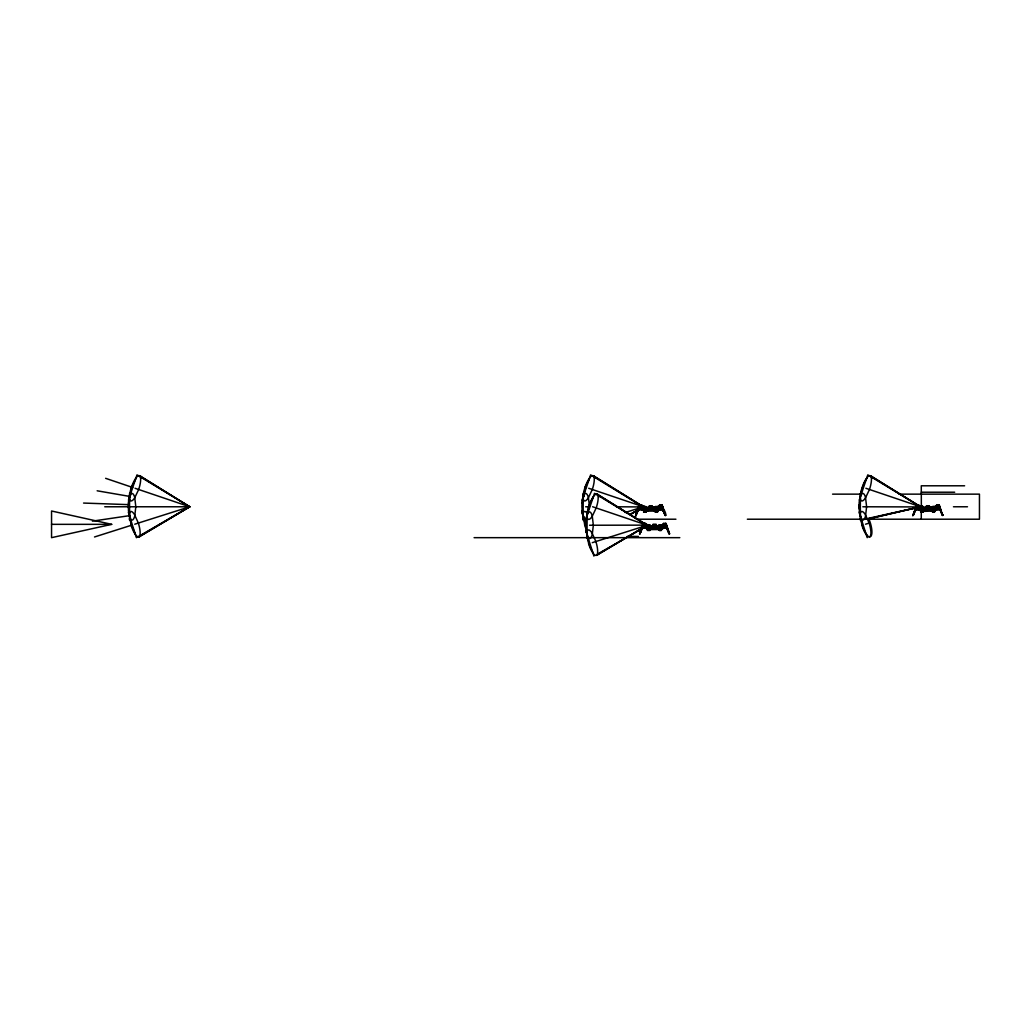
<?xml version="1.0" encoding="UTF-8"?>
<svg xmlns="http://www.w3.org/2000/svg" width="1031" height="1031" viewBox="0 0 1031 1031"><rect width="100%" height="100%" fill="white"/><g stroke="black" fill="none" stroke-linecap="round" stroke-linejoin="round"><path stroke-width="1.5" d="M129.558 519.65L129.558 518.322M583.185 519.65L583.185 518.322M587.077 538.118L587.077 536.79M642.854 509.662C639.555 509.378 642.97 506.737 642.635 510.177L646.398 510.5L644.478 510.5L644.491 506.891M643.963 507.046L643.473 506.041L642.261 509.121L644.001 510.822M643.086 506.595C641.952 507.858 644.543 506.182 642.79 506.737M643.55 510.177L643.55 509.482M643.756 510.177L644.671 511.904L643.55 511.904L646.205 511.904L645.251 511.904M643.795 509.03L644.671 509.366L643.795 509.03L643.834 507.42L643.331 508.141L642.004 507.51L640.934 505.718C637.712 508.67 640.767 505.925 639.001 505.705M643.988 509.03L644.671 508.025L643.795 508.36L645.767 509.391L645.006 510.177M644.001 506.595C643.769 508.914 640.831 508.953 642.042 509.469M644.272 511.904L644.272 510.177M644.749 510.435L644.684 506.814L646.257 507.2M644.929 511.144L644.968 506.891M645.561 510.268L645.896 509.43L646.218 510.177L645.47 507.2M645.728 511.479C646.695 506.968 645.754 510.603 646.463 509.378M645.599 508.025L645.728 506.814M645.78 510.5L646.025 507.2M645.844 528.117C643.821 524.521 646.669 529.921 646.837 526.815M645.857 528.156L646.978 529.29L649.324 529.148M650.136 526.248C650.548 524.47 646.643 524.611 647.223 526.609L646.772 525.101L647.133 526.184L646.978 525.063L648.164 525.681M646.837 507.78L646.837 508.657L646.682 507.2L642.584 507.536L643.963 506.659M647.648 528.645L648.563 530.372L647.442 530.372L650.097 530.372M648.383 527.833L647.687 527.498L648.563 526.493L647.7 526.828C656.502 530.72 641.823 521.776 646.965 527.962M643.46 524.534L645.122 524.534C640.947 525.333 646.952 523.078 646.811 526.609L647.661 525.063M648.164 530.372L648.164 528.645M648.422 529.612L648.383 525.359M648.331 509.443L648.151 508.322M648.641 528.903L648.576 525.269M648.86 525.359L648.808 529.934M649.079 525.269L649.169 526.003L649.272 525.269M649.04 507.445L649.027 508.773L652.365 508.773L652.327 506.543C648.035 505.293 647.996 509.082 652.365 507.78M649.517 525.269L649.814 528.104L648.718 526.145C651.399 531.377 650.071 525.539 648.899 528.645M649.685 529.934C648.86 528.259 651.257 526.996 649.594 528.168M649.672 528.967L649.917 525.269M650.703 508.773L650.703 508.115M652.223 527.911L652.223 526.789M652.932 526.57L653.139 524.212L656.09 524.212L656.09 525.011M652.997 509.443L653.177 508.322M653.293 508.115L653.293 507.11L648.19 507.11L648.19 508.115M654.595 527.241L654.595 526.57M655.613 511.479L655.42 510.422M653.01 525.011L656.219 525.011L656.257 527.241L652.919 527.241L652.932 525.913M656.579 511.479L656.399 510.177L657.971 510.177L657.056 511.904M656.889 527.911L657.069 526.789M657.056 511.569L657.056 510.177L658.255 510.822L660.059 507.42L660.42 508.567L658.487 510.074L660.111 508.567L658.68 508.592L659.724 507.639C658.964 513.206 659.209 505.705 657.675 506.814C657.701 508.579 658.822 507.084 660.407 505.718C662.907 508.347 661.116 506.814 662.495 507.329M661.142 530.372L659.453 530.372L660.24 529.934M660.948 525.127L658.964 525.359L659.105 528.645C658.371 526.454 660.227 529.212 658.938 527.447M659.144 529.934C663.448 529.212 659.982 532.125 660.291 528.645L661.863 528.645L660.948 530.372M860.357 519.65L860.357 518.322M920.155 508.296C918.763 512.832 919.433 503.051 923.428 506.891L923.299 510.177M917.062 506.943L915.915 506.968L915.953 509.675L913.157 515.448L915.27 509.237L923.57 510.177L920.528 510.177L921.443 511.904M915.373 509.005L920.129 509.082L918.157 506.659L915.773 506.659L916.456 504.984L918.389 504.984L918.157 506.659M919.897 506.865C920.515 504.687 921.92 512.652 917.538 508.721C915.528 503.231 916.997 509.314 915.966 508.902M920.657 509.778L920.258 510.822L921.443 510.177L921.443 511.569M920.258 506.595L920.09 508.141C920.232 504.636 914.239 506.852 918.402 506.079M920.851 506.376C920.451 509.03 920.554 505.564 921.147 507.213L919.227 509.224M920.722 510.177L920.722 509.482M920.928 510.177L921.843 511.904L923.376 511.904L920.979 511.569M921.65 509.366L920.915 507.123M921.147 509.03L921.16 508.36L917.99 508.399L919.201 510.139L918.479 507.999M921.701 511.144L921.662 506.891M921.92 510.435L921.856 506.814M921.598 511.028L921.907 509.971L922.101 511.569M922.139 506.891L922.088 511.904M922.268 510.5L922.255 506.814M933.493 507.2L922.552 507.536L922.449 506.814M922.964 507.2L923.106 510.177L922.784 506.814M920.722 511.904L922.964 511.479M922.951 510.5L923.003 506.814M929.498 506.543L926.173 507.11L926.199 507.78L929.537 507.78M927.874 508.773L927.874 508.115M931.663 508.657L931.663 507.445L929.537 507.445L929.537 508.773L926.199 508.773L926.212 507.445M929.627 507.445L926.173 506.891M930.465 508.115L930.465 507.11L925.361 507.11L925.361 508.115M933.068 509.159C934.06 510.899 934.833 514.289 932.591 510.422M934.228 511.904L934.228 510.822M939.628 506.582C939.525 510.603 940.336 505.744 937.579 505.718L936.496 507.51L932.166 506.659L934.228 506.659L932.462 506.659L932.269 507.78M934.421 511.904L932.449 511.479M643.808 511.569L646.205 511.479L644.929 511.569M658.925 508.618C658.732 510.719 657.997 505.615 657.598 506.917M662.572 525.823C662.302 524.096 661.49 527.962 661.464 525.063M935.864 506.917C937.205 508.373 934.614 505.796 933.364 506.659M657.997 506.814L658.861 510.139L653.293 510.268L653.95 510.693M661.49 506.865C663.487 506.685 668.14 524.663 662.972 509.585L658.641 509.675L659.286 509.224L658.281 506.981L655.046 507.2L657.056 507.226M658.796 507.2C661.387 506.453 653.01 508.347 655.768 510.268M662.173 527.472L667.031 527.472L666.619 527.975L665.639 526.326L666.013 524.186L664.003 524.534L665.549 525.127L664.299 524.173L663.217 525.978L661.889 525.282L662.624 528.336L662.443 527.447L662.611 528.168L663.281 527.472L661.928 525.05L658.538 526.248M663.101 525.668L662.302 526.609L661.876 525.978L663.242 526.364M937.166 505.731C936.818 507.871 934.279 508.618 935.001 506.762C933.983 510.77 938.468 510.693 937.295 507.819C933.493 507.935 938.7 512.691 934.911 507.175M937.347 508.27C937.514 506.569 934.821 510.951 936.56 509.005L935.388 506.737L934.498 507.213L935.864 506.659L935.078 507.304L935.143 506.595M655.948 509.095L655.085 509.61L656.386 507.42L656.837 508.541L655.033 510.036L655.316 508.76M658.732 509.881L660.523 507.832L658.68 508.631M662.095 507.304L662.276 508.038L661.464 507.355M665.343 524.611C667.946 525.733 671.697 542.899 666.864 528.052L662.546 527.588L667.121 527.704L666.709 528.207M660.948 528.645C664.454 529.973 662.018 526.364 662.753 528.452C666.838 523.722 660.794 532.267 657.185 528.735L660.484 529.148M662.443 527.434L663.191 527.924M659.466 527.717L663.59 523.452L665.936 523.452L666.619 525.127L664.853 527.189L662.353 527.15C662.675 528.516 664.003 526.081 663.951 526.725M662.753 528.207L662.533 527.447C665.768 523.954 660.884 530.501 663.874 526.996L663.616 526.094L662.585 527.099L663.912 526.467M665.536 525.617L666.168 526.506L665.626 524.921M666.039 524.392L665.665 523.452L665.91 525.23M666.387 525.849L666.451 524.985M666.696 527.266L665.82 525.578M933.351 507.69L934.009 508.541L933.558 507.42L932.192 509.146L932.552 510.036L933.223 509.391M936.663 509.327C936.251 509.353 938.378 506.466 936.225 509.881C935.014 507.6 940.607 508.67 936.973 508.541L936.161 509.842L936.895 507.626L936.406 508.67M936.393 509.353L935.761 509.61L939.988 509.739L942.45 515.487L939.95 508.592M938.738 507.536L938.751 506.943M940.285 508.734L939.383 506.453M657.881 507.033L657.933 506.582M658.925 509.804L658.358 507.007M662.482 506.672L662.186 507.896L658.912 508.67M662.108 525.204L662.237 526.042L661.825 525.05M662.894 528.168L663.693 527.034M934.898 507.278L936.006 507.162M935.568 507.536L935.504 506.84M931.122 510.693L930.465 510.268L935.864 510.177L935.89 509.069L936.161 509.842M586.124 521.789L586.124 528.697M859.351 504.481L859.351 509.082M641.617 506.427L644.272 506.595L643.357 507.226C643.202 506.35 644.195 510.036 641.63 504.984L639.284 504.984L638.601 506.659L640.367 508.721L641.269 507.42M646.115 509.572L654.711 509.868L654.711 511.08L643.808 511.144L644.079 511.904M923.312 509.391L920.722 508.141L921.005 507.42C923.454 508.489 924.15 510.809 923.183 508.76M642.841 507.007L642.249 509.688L642.816 508.67M643.009 509.778L640.998 508.36M643.744 506.943C644.8 508.412 640.431 510.139 641.527 507.832L642.648 508.631L640.367 508.721M642.236 509.224L642.841 507.162M642.713 509.443L638.357 509.546C627.557 535.514 645.303 492.225 635.959 515.165C634.4 509.765 644.916 507.871 642.403 509.804M647.932 524.843L647.365 524.508L646.012 527.936L650.29 528.645L648.383 528.967M597.542 494.352L647.223 525.398L646.102 526.222L644.826 524.173M646.347 527.692L646.514 528.645L646.952 527.717M647.636 525.771L647.571 524.843M654.44 510.268L655.033 509.391M660.613 508.347L662.727 506.659L662.044 504.984L659.698 504.984L655.278 509.082L655.716 509.623L655.007 509.275L655.11 510.177L655.072 506.891L657.366 506.659M655.987 509.443L656.051 510.177M655.342 506.659L658.693 506.659L657.327 506.659L658.1 507.355M658.293 508.257L658.706 510.177L658.719 509.069L663.229 509.237L662.546 509.675L665.253 515.307L662.817 509.739M658.822 507.355L658.977 509.52L657.933 507.471L660.961 508.721M658.487 508.927L658.616 509.353M658.925 527.911L658.332 528.735M659.453 527.485L659.273 528.259L661.683 526.609L664.853 527.189M661.464 526.867L661.387 525.887L659.44 528.967M662.495 525.385L662.598 526.222M662.753 527.769L661.812 528.413M923.273 507.78L923.853 507.2L920.193 506.917L919.111 509.005C920.915 510.835 919.368 507.329 917.886 508.347M920.902 507.471C920.232 508.141 920.142 506.273 919.381 507.755M918.66 508.438L919.768 509.881L920.077 509.069M920.644 506.814L921.211 506.041M922.449 509.391L922.178 510.177M922.822 509.378L920.928 508.399L921.843 508.025M922.99 509.391L922.732 510.268M923.26 509.391C923.093 510.435 922.114 508.077 924.072 510.268M923.737 509.391L923.389 510.177M932.655 509.121C932.037 508.824 932.372 509.765 931.934 509.43L931.599 510.268M934.022 509.366L934.705 509.03C936.599 505.332 929.769 512.665 933.686 507.677L936.87 504.984L939.421 505.809M934.743 506.775L935.581 508.141L938.133 508.721M935.027 510.474L933.828 511.569M942.669 515.397L940.233 509.443L935.813 509.52L935.336 506.904L937.282 504.984L938.945 504.984L942.837 515.448L939.241 507.059L939.447 508.038L938.249 507.703L938.506 508.347L939.898 506.659L939.215 504.984L936.986 505.345M640.921 508.567L642.274 509.907L641.475 508.244M639.297 507.793L635.702 515.474L637.725 509.378L642.493 509.61M642.184 508.966L643.073 506.917L643.305 507.716M644.968 526.326C647.674 529.986 644.439 525.655 645.432 526.996M920.464 507.432L919.575 509.804L918.724 508.103M639.413 507.239L638.911 506.517L639.555 507.033C636.372 510.912 641.089 506.066 638.82 507.136L638.795 508.902M638.833 507.329C637.828 512.162 638.936 504.675 639.993 508.347L643.988 508.36M641.23 508.128L640.986 508.128M647.455 525.952L646.579 527.975L642.249 528.001L639.967 533.774L642.171 527.911L639.839 533.736L641.991 527.704L639.594 533.942L642.481 525.269L644.066 526.326M641.218 504.984L643.06 507.02M643.331 524.934L643.447 523.452L642.609 527.485L643.447 525.913L642.777 524.921M642.133 527.073L642.996 525.385M643.254 525.874C644.169 523.928 643.408 528.13 642.919 525.733M645.715 509.082L646.089 509.391M645.187 526.777L644.259 527.189L645.122 526.351L646.218 527.099L645.187 526.106M642.416 528.207L646.643 528.233L641.617 527.846L642.352 528.349M646.875 525.655L647.3 525.939M647.623 525.939L645.522 523.452L643.176 523.452L642.493 525.127L644.259 527.189M650.058 527.189L649.556 528.4M916.301 506.492C907.576 528.916 917.422 503.102 916.959 507.703M920.258 508.244L917.165 508.347L917.435 507.703L915.128 508.786M916.224 508.038L916.043 506.582M915.219 509.378L915.309 509.881C917.513 505.396 915.837 506.981 916.495 505.577M916.752 507.355L915.876 507.136L915.412 508.605M920.374 510.152L919.652 509.417M919.884 509.108L920.039 509.842M128.604 503.321L129.03 500.112M582.231 503.321L582.657 500.112M642.597 525.604C644.066 523.4 642.609 526.712 643.756 525.823M642.571 526.068L643.795 525.978L642.88 525.23M859.545 502.252L860.357 497.96M642.481 507.123L642.21 507.755L640.921 505.731M659.84 508.438L660.51 508.399L659.054 509.675L660.175 508.27M661.979 505.86L661.773 504.984L662.585 506.968M662.662 509.018L661.954 506.517L660.111 506.079M665.962 526.326L669.531 533.942L666.683 525.436C664.041 525.243 667.263 526.261 665.858 525.217M932.153 509.018L933.223 510.177M932.668 509.494L932.127 509.314M935.169 506.814L935.62 507.291M936.071 508.425L937.514 506.659L939.177 506.659L938.893 505.718M939.189 506.865L939.95 508.992M939.628 507.574L938.906 507.613L940.117 509.005M935.233 507.084L935.452 507.909M587.618 512.111L590.041 503.463M860.898 493.643L861.31 491.516M655.162 509.791L655.613 509.082M935.658 508.927L935.697 509.752M935.633 509.172L936.38 509.03M642.21 509.817L642.829 508.515M643.228 507.626L641.823 509.907M593.65 475.884L643.331 506.775L642.919 508.141L640.612 508.141M643.615 506.943L592.98 475.652M646.192 527.137C644.813 525.707 646.089 529.689 646.772 527.15M646.566 527.911L646.579 527.82M650.239 527.692L649.272 528.014M920.064 507.188L919.175 507.51L918.106 505.718M932.501 509.494L932.282 510.177M586.549 518.58L587.077 516.428M861.529 490.46L863.321 484.995M635.624 515.216L638.266 509.443M639.375 508.038L638.975 506.801L639.787 507.703M642.713 525.604L643.64 525.41L643.138 525.849M647.391 525.462L646.746 525.862L645.11 523.452M916.739 507.432L916.611 506.749M915.541 508.605L916.198 507.084M638.524 509.739L637.725 509.378L638.962 506.466M638.833 506.865L637.957 508.786M128.45 500.125L137.007 474.866L189.704 506.775L139.43 536.713M582.09 500.125L590.634 474.866L643.512 507.2M585.982 518.593L594.526 493.334L647.223 525.243L592.606 506.749M859.261 500.125L867.806 474.866L920.503 506.775L865.885 488.282M662.108 505.744C662.572 508.451 660.961 502.703 662.005 506.659L661.657 506.659M662.186 507.896L662.018 506.93L661.799 507.755M662.057 525.088L658.938 525.127L662.585 525.127L660.085 525.269M662.263 525.913L662.843 526.815L664.235 525.127L666.683 525.436M662.482 528.078L662.611 528.645M665.755 525.449L666.593 527.472L667.263 527.253M938.97 507.755L939.447 506.93L939.254 507.703M940.543 508.786L939.525 506.827M662.727 506.659L660.343 506.659L658.306 509.03L663.139 509.005C662.624 510.538 660.214 506.092 662.649 507.574M659.183 509.907L660.136 508.399M655.677 509.469L655.394 510.177L655.536 507.2M915.27 509.237L913.247 515.307L915.528 509.546L919.858 509.675L919.124 509.649M641.23 506.079L639.671 506.659L639.388 505.912M643.447 523.452L642.932 524.753L644.04 525.063L643.022 523.812L645.406 523.812M916.675 505.821L916.765 506.453M638.885 507.046L639.555 504.984M642.377 508.36L640.986 506.659L641.63 504.984M641.488 507.677L641.295 508.309M645.831 509.443L644.504 508.541L644.813 507.69M645.161 507.69L644.71 508.799L643.331 508.141M645.522 523.452L644.89 525.127L646.269 526.815L646.849 525.514L646.257 527.975L647.197 526.184M644.89 526.828L646.373 528.452M645.135 527.034L645.496 526.094L646.54 527.099L645.419 526.3M646.373 525.591L596.949 555.181A13.339 4.279 72.4 0 0 597.877 554.407M647.648 526.867C647.378 524.315 648.099 529.406 649.053 526.158L647.945 526.145M916.727 504.984L916.224 506.659L916.456 504.984M918.441 507.42L917.925 508.721L917.242 508.347M919.304 507.2L919.433 507.652M918.801 504.984L920.786 507.42L920.503 508.141L919.987 507.523M921.675 508.541L922.126 507.42M922.333 507.69L920.967 509.03M647.12 526.094L646.373 527.911L647.056 525.952M919.729 509.546L920.142 507.561M129.713 497.342L130.589 495.228M583.34 497.342L584.229 495.228M638.46 509.881L635.831 515.397M639.736 533.865L642.725 525.784L643.499 526.145M645.277 510.177L645.47 509.61M649.169 528.645L650.058 527.447L650.29 528.078M922.449 510.177L923.518 509.018L921.224 507.677M642.21 507.755L642.919 508.141M655.974 509.275L655.252 509.443M655.948 509.546L656.322 510.177M658.783 507.484L660.407 505.731M658.861 509.636L663.062 509.443L665.639 515.474L662.031 507.793M662.082 525.591L663.706 523.812L666.09 523.812L665.072 525.063M932.14 509.25L932.771 509.378M919.987 507.007L919.678 508.927M590.454 502.381L593.418 497.071M863.733 483.913L866.697 478.616M642.455 527.06L643.228 525.423M641.862 527.253L642.841 525.913M646.205 527.498L645.986 528.143M663.938 526.777L663.036 528.117M639.555 507.445L638.614 509.507L638.202 509.005L643.048 509.005M643.473 526.326C640.483 529.367 643.988 526.261 646.682 527.434M663.088 508.605C659.312 502.574 666.657 512.252 665.691 515.165M664.389 526.48L664.235 526.596M665.923 525.978L665.047 526.326M666.877 528.001L669.583 533.633M935.452 509.005L940.233 509.443M135.899 478.616L131.684 487.135L129.88 496.929M589.526 478.616L585.324 487.135L583.52 496.929M663.384 527.795L661.902 525.307M663.075 528.375L663.964 526.983M645.38 509.095L645.883 509.804M647.3 525.488L650.574 526.248M659.08 528.065L659.337 528.272M664.299 524.186L661.902 526.609L661.825 525.939M937.024 508.309L935.529 510.152L933.571 510.177M659.814 505.345L662.198 505.345L661.18 506.595M653.628 508.322L656.193 507.78C657.52 510.732 657.701 505.396 657.533 509.03L656.85 509.366M662.572 506.298L661.954 506.517M660.729 527.009L660.278 525.887L661.064 527.009M665.936 523.452L666.258 525.256M933.79 508.799L934.962 508.141M939.215 504.984L938.352 506.595M938.055 508.347L937.231 507.42M939.447 506.659L937.282 506.079M658.409 508.141L658.925 507.523M662.082 525.823L664.003 523.452M661.193 527.047L660.742 526.493M935.581 508.141L936.148 507.445M642.816 507.523L641.076 507.961M659.209 527.228L660.059 526.145L660.858 527.266M662.714 528.143L662.07 526.094M658.848 509.443L657.778 507.471L657.997 508.141M935.194 507.716L936.084 509.546M935.272 507.716L935.684 509.095M646.952 525.939L598.032 553.763M639.568 507.652L638.859 507.432M643.112 524.985L642.236 527.331M916.379 507.484L917.036 507.6M660.046 507.639L659.002 508.631L660.124 507.832M936.096 508.618L937.218 507.639M661.76 506.994L662.791 506.968M662.856 508.902L661.889 507.561M665.549 525.05L666.219 524.921M935.246 506.698L932.488 506.659M939.177 507.523L939.963 506.968M939.305 506.981L939.241 507.355M656.322 507.2L655.252 507.2M649.466 526.003L650.226 525.668M660.214 525.668L658.912 526.248M923.119 507.2L922.32 507.2M660.124 508.154L658.822 508.927M656.657 511.569L657.572 510.177M661.464 528.645L660.471 530.372L660.471 529.612M934.228 511.569L934.911 510.629M646.128 510.422L646.798 509.894M650.02 528.877L650.69 528.362M923.299 510.422L923.969 509.894M645.47 509.056L646.901 510.268M658.938 509.108L658.461 508.618M642.597 528.052L639.529 533.633M662.585 527.099L663.693 526.3M631.101 514.057L641.978 507.587L631.036 513.902M138.76 536.919L189.704 506.775L140.01 475.884M630.946 514.108L641.952 507.587M596.292 555.387L645.844 526.055M919.472 508.67L920.116 508.824M646.076 508.773L643.834 507.42M661.425 527.498L660.562 527.833L661.425 526.828M648.808 526.828L649.491 526.493M922.088 508.36L922.951 508.025M666.645 527.408L666 525.333M939.009 508.025L939.757 506.981M94.504 536.971L131.349 525.282L129.674 516.067A13.339 4.279 -90 0 0 130.589 518.322M134.726 524.212L189.704 506.775L139.353 475.652M625.211 512.523L638.808 508.219M592.258 542.68L644.207 526.197L643.885 526.815L647.88 526.828M865.537 524.212L869.146 523.065L865.241 514.417A13.339 3.789 72.4 0 0 860.241 513.773L861.929 525.359A13.339 3.789 72.4 0 0 865.834 534.006L867.226 535.798A13.339 3.789 72.4 0 0 869.146 523.065M868.154 519.031L915.889 507.858L867.509 519.031M655.407 509.61L655.445 508.966M659.788 528.078L658.77 527.962M923.402 509.649L922.461 509.494M111.696 524.341L51.55 537.667L51.55 511.002L111.696 524.341L51.55 524.341M868.076 518.4L915.876 507.806M641.527 505.718L642.635 505.59L642.635 506.724M92.416 521.145L130.074 515.577M186.559 507.239L189.704 506.775L135.074 488.282M918.402 507.883L919.82 508.592L918.466 507.639M916.546 506.93L862.831 506.775M655.42 511.208L657.52 511.144L657.778 511.904L656.657 511.904L656.592 509.971L656.799 511.144M659.312 528.877L659.312 529.676L661.412 529.612L661.412 530.372L659.428 530.372M648.396 527.009L644.504 526.609M644.878 511.904L644.762 511.144M923.338 511.479L922.59 511.479M932.449 511.904L933.055 511.904M659.221 525.127L659.518 526.003M658.938 525.668L662.881 525.913M650.084 529.934L647.7 530.037L650.097 529.934M648.77 530.372L648.383 528.607M964.616 485.794L921.276 485.794L921.353 506.724M921.276 492.212L954.68 492.212M832.571 494.145L861.078 494.145M899.096 494.145L979.45 494.145L979.45 519.212L747.359 519.212M641.514 505.345L639.13 505.345L640.148 506.595M917.023 505.345L918.685 505.345L916.301 505.345L917.319 506.595M641.527 505.847L642.635 505.847M641.54 506.015L642.197 506.028M642.197 506.337L644.787 506.26M921.211 506.26L921.959 506.169M921.701 506.659L919.807 506.659L923.428 506.891M638.601 506.659L640.986 506.659M641.54 506.569L646.153 506.659M104.75 506.775L189.704 506.775L136.401 537.667L128.334 512.252M585.66 506.775L589.448 506.775M616.396 506.775L639.426 506.93L639.529 507.755M649.002 506.891L652.443 506.891M953.456 506.775L967.49 506.775M657.52 507.046L654.646 507.78M934.627 507.046L931.818 507.78M645.934 507.226C642.803 509.146 657.095 504.571 656.966 508.799M920.786 507.42L923.351 507.2M935.413 507.226L932.243 506.891M638.679 507.6L639.903 507.51M644.053 507.677L645.161 507.677M661.477 507.6L662.662 507.6M916.121 507.445L916.881 507.858M938.597 507.51L939.834 507.6M652.301 508.115L652.404 507.445M655.729 508.025L656.412 508.36M918.08 508.038L919.82 508.631M922.333 507.677L921.327 508.541M929.472 508.115L929.575 507.445M645.238 508.115L654.891 508.115M923.621 508.115L933.261 508.115M645.999 508.451L649.788 508.451L649.788 509.378L647.468 509.894M655.652 508.451L650.613 508.451L650.613 509.378L653.602 509.443M657.533 508.36L656.67 508.025L661.258 508.347M923.17 508.451L926.959 508.451L926.959 509.378L924.639 509.894M932.823 508.451L927.784 508.451L927.784 509.378L930.761 509.443M934.705 508.36L933.841 508.025L938.429 508.347M645.999 508.644L655.458 508.644M918.093 508.567L919.407 509.688M923.286 508.644L932.63 508.644M658.461 508.683L659.157 509.134M663.371 508.786L662.289 506.788M657.533 509.03L657.353 508.36M934.705 509.03L934.524 508.36M935.517 508.953L936.367 509.224M654.775 509.443L655.793 509.585M663.281 509.378L658.59 509.765M935.761 509.198L940.775 509.378L940.208 510.023L942.862 515.165M933.21 509.494L932.217 509.791M658.706 510.177L654.93 510.5L656.85 510.5L656.85 506.891M940.04 509.881L938.713 507.703M921.598 510.268L925.207 510.268L924.549 510.693M644.736 510.693L647.713 510.693M653.615 510.693L656.592 510.693M921.907 510.693L924.884 510.693M930.787 510.693L933.764 510.693M644.736 511.028L645.458 511.028M658.255 510.822L655.884 511.105M922.629 511.028L920.979 511.144L921.25 511.904M933.055 511.028L935.426 510.822L935.014 509.778M656.219 511.479L655.162 511.479L657.52 511.569M920.979 511.479L931.882 511.08L931.882 509.868L922.822 509.675M932.54 511.479L933.39 511.479M922.281 511.479L923.26 511.479M657.25 511.904L655.162 511.904L655.961 511.904M932.54 511.904L933.39 511.904M932.707 511.904L934.692 511.569M665.498 515.397L662.869 509.881M636.32 519.212L675.924 519.212M647.932 524.727L648.679 524.727M666.194 524.753L665.665 523.452M589.564 525.243L650.045 525.127L649.35 525.668M642.429 525.436L643.408 525.449M652.894 525.359L656.335 525.359M649.015 526.003L659.84 526.003M665.317 525.978L666.542 526.042M649.027 526.248L651.592 526.789M652.919 526.248L656.257 526.248M665.369 526.068L666.554 526.068M650.729 526.57L658.384 526.57M651.154 526.905L653.68 526.905L653.68 527.833L651.36 528.362M658.293 526.905L654.505 526.905L654.505 527.833L657.494 527.911M650.729 527.125L658.384 527.125M663.693 526.996L664.016 526.3M650.2 527.911L650.793 528.735M661.644 525.849L662.533 527.975L666.954 527.911M667.173 527.846L662.482 528.297M651.077 528.336L658.603 528.336L658.603 529.547L647.7 529.612L647.971 530.372M660.562 528.645L658.822 528.967L660.742 528.967L660.742 525.359M648.641 529.148L651.927 528.735L647.249 528.645L648.164 530.037M662.147 529.29L661.232 529.29L662.147 528.645M659.776 529.483L660.807 529.483M649.221 530.372L650.084 530.372M659.853 530.372L659.144 530.372M669.415 533.903L666.761 528.349M627.273 536.416L638.485 536.416M474.092 537.667L679.816 537.667M656.193 506.659L657.778 506.659M933.339 507.677L934.138 508.799M639.993 508.347L640.444 508.347M922.461 511.479L922.603 510.693M655.536 511.479L657.507 511.479L655.536 511.904M922.925 511.904L922.861 509.868M661.232 525.063L662.585 525.681M659.428 529.934L661.412 530.037M932.823 511.208L934.692 511.144L934.692 511.904M644.942 511.208L644.968 510.422M83.563 503.064L128.591 504.636M186.482 506.659L189.704 506.775L186.559 506.234M939.073 506.93L939.138 508.025M97.146 490.795L130.086 496.478M585.118 487.07L586.368 487.495M588.714 488.282L643.331 506.775M105.613 478.32L132.728 487.495M639.452 506.453L639.284 504.984M932.9 508.025L933.583 508.36M938.7 506.453L939.834 506.633M939.331 507.536L939.641 506.968M939.37 507.69L939.022 507.961M870.151 475.652L920.503 506.775L870.821 475.884M596.872 494.12L647.223 525.243M641.205 507.832L642.326 508.631M930.761 509.894L931.431 510.422M653.59 509.894L654.26 510.422M657.494 528.362L658.152 528.877M644.272 511.569L643.357 510.177L648.035 510.268L647.391 510.693M918.518 508.115L919.265 508.67M932.926 507.536L932.385 510.177M641.617 507.639L642.648 508.631M658.203 507.445L658.255 507.226M644.826 507.677L645.883 508.966M645.213 526.957L646.179 528.143M915.605 509.675L919.923 509.159M592.889 552.371L590.492 547.989M135.37 533.903L131.324 525.295M665.781 526.068L666.413 527.369M863.772 529.522L866.169 533.903A13.339 4.279 72.4 0 0 867.651 535.656M660.214 528.645L659.93 527.769M659.66 527.962L660.124 528.967M938.648 505.345L939.177 506.672M936.87 504.984L937.514 506.659M934.885 507.42L935.169 508.141M659.698 504.984L660.343 506.659M664.969 526.171L665.227 526.815L661.245 526.828L661.245 527.498M663.59 523.452L664.235 525.127M932.604 509.43L932.939 510.268M863.308 528.542L860.653 518.761M586.136 528.542L583.314 516.067A13.339 4.279 90 0 0 584.229 518.322M590.028 547.01L587.374 537.228M859.145 512.252L867.213 537.667M581.974 512.252L586.008 524.959M585.866 530.72L593.933 556.134M859.635 513.799L860.937 518.322A13.339 3.789 -90 0 0 865.512 516.209L866.62 506.775L865.512 497.342A13.339 3.789 -90 0 0 860.937 495.228L860.163 497.342A13.339 3.789 -90 0 0 859.055 506.775L859.686 513.954M589.41 505.628L588.34 497.342A13.339 3.789 -90 0 0 583.778 495.228L582.992 497.342A13.339 3.789 -90 0 0 581.884 506.775L582.515 513.954M586.355 532.267L587.67 536.79A13.339 3.789 -90 0 0 592.232 534.664L593.341 525.243L592.232 515.809A13.339 3.789 -90 0 0 587.67 513.696L586.884 515.809A13.339 3.789 -90 0 0 585.776 525.243L586.407 532.421M128.823 513.799L130.138 518.322A13.339 3.789 90 0 0 134.713 516.209L135.821 506.775L134.713 497.342A13.339 3.789 90 0 0 130.138 495.228L129.352 497.342A13.339 3.789 -90 0 0 128.244 506.775L128.875 513.954M860.357 515.59L859.545 511.299M586.549 531.906L587.206 534.535M582.463 513.799L583.778 518.322A13.339 3.789 -90 0 0 586.652 519.65M582.231 510.229L582.657 513.438M128.604 510.229L129.03 513.438M934.949 509.482L934.962 510.177M934.022 506.891L934.022 510.5L932.101 510.177M933.815 506.814L933.751 510.435M933.545 506.891L933.622 510.435M932.771 506.814L932.9 509.366M932.72 510.5L932.707 507.2M660.536 525.269L660.471 528.903M660.265 525.359L660.343 528.903M659.621 525.668L659.621 526.493M659.44 526.493L659.389 525.269L659.299 528.645M657.791 509.482L657.791 510.177M656.644 506.814L656.579 510.435M656.373 506.891L656.451 510.435M656.231 510.5L656.206 506.814L655.948 507.536M655.716 506.814L655.729 509.366M655.497 506.814L655.548 510.5M934.073 510.268L934.073 511.028M933.97 511.144L933.764 509.971L933.828 511.904M933.042 506.814L933.055 507.78M932.965 507.2L930.8 508.322M930.761 508.657L930.787 510.861M930.168 508.322L930.104 509.894M929.498 506.891L929.369 505.744L926.418 505.744L926.418 506.543M925.503 508.322L925.503 509.443L925.322 508.322M924.91 508.657L924.884 510.861M922.706 506.389L922.706 507.78M922.629 506.814L922.616 507.78M921.276 511.376L921.276 519.212M860.357 493.437L860.357 520.114M659.763 525.269L659.776 526.248L657.52 526.789M659.801 529.148L659.917 529.986M659.685 524.856L659.685 526.248M659.466 529.573L659.492 530.372M657.494 527.125L657.507 529.315M657.288 525.913L657.288 526.57L657.185 525.578L652.082 525.578L652.082 526.57M656.889 526.789L656.824 528.362M656.296 525.913L656.257 526.57M655.909 510.693L656.025 511.518M655.793 506.389L655.884 507.78M654.492 507.445L654.492 508.657M653.602 508.657L653.615 510.861M652.997 508.322L652.932 509.894M652.198 506.543L652.198 505.744L649.246 505.744L649.246 506.543M651.631 527.911L651.631 527.125L651.592 529.148M649.427 524.856L649.337 526.248M647.739 509.443L647.739 508.657L647.713 510.861M647.7 508.322L645.535 507.78L645.458 506.814M642.197 505.59L642.197 506.749M587.077 511.904L587.077 538.582M583.185 493.437L583.185 520.114M129.558 493.437L129.558 520.114M138.824 475.961A13.339 4.279 -71.3 0 1 141.466 478.255M140.345 535.94A13.339 4.279 72.4 0 1 138.231 536.61M869.623 475.961A13.339 4.279 -71.3 0 1 872.265 478.255M869.094 519.469A13.339 4.279 72.4 0 1 869.043 536.61M592.451 475.961A13.339 4.279 -71.3 0 1 595.093 478.255M585.917 528.607A13.339 3.789 72.4 0 1 584.757 525.359L583.069 513.773A13.339 3.789 72.4 0 1 586.678 512.639M596.343 494.416A13.339 4.279 -71.3 0 1 598.985 496.723M924.008 507.78L924.008 508.657L924.008 507.78M129.429 513.773L131.117 525.359A13.339 3.789 72.4 0 0 135.035 534.006L136.414 535.798A13.339 3.789 72.4 0 0 138.347 523.065L134.43 514.417A13.339 3.789 72.4 0 0 129.429 513.773M586.961 532.241L588.649 543.827A13.339 3.789 72.4 0 0 592.554 552.474L593.946 554.253A13.339 3.789 72.4 0 0 595.866 541.533L591.962 532.885A13.339 3.789 72.4 0 0 586.961 532.241M138.669 489.506L134.584 498.076A13.339 3.789 -71.3 0 1 129.584 498.617L129.519 496.362A13.339 3.789 -71.3 0 1 135.564 478.5L136.981 476.747A13.339 3.789 -71.3 0 1 138.669 489.506M592.297 489.506L588.224 498.076A13.339 3.789 -71.3 0 1 583.211 498.617L583.146 496.362A13.339 3.789 -71.3 0 1 589.191 478.5L590.621 476.747A13.339 3.789 -71.3 0 1 592.297 489.506M596.189 507.961L592.116 516.544A13.339 3.789 -71.3 0 1 587.103 517.085L587.039 514.83A13.339 3.789 -71.3 0 1 593.096 496.968L594.513 495.202A13.339 3.789 -71.3 0 1 596.189 507.961M869.468 489.506L865.396 498.076A13.339 3.789 -71.3 0 1 860.382 498.617L860.318 496.362A13.339 3.789 -71.3 0 1 866.362 478.5L867.793 476.747A13.339 3.789 -71.3 0 1 869.468 489.506"/></g></svg>
